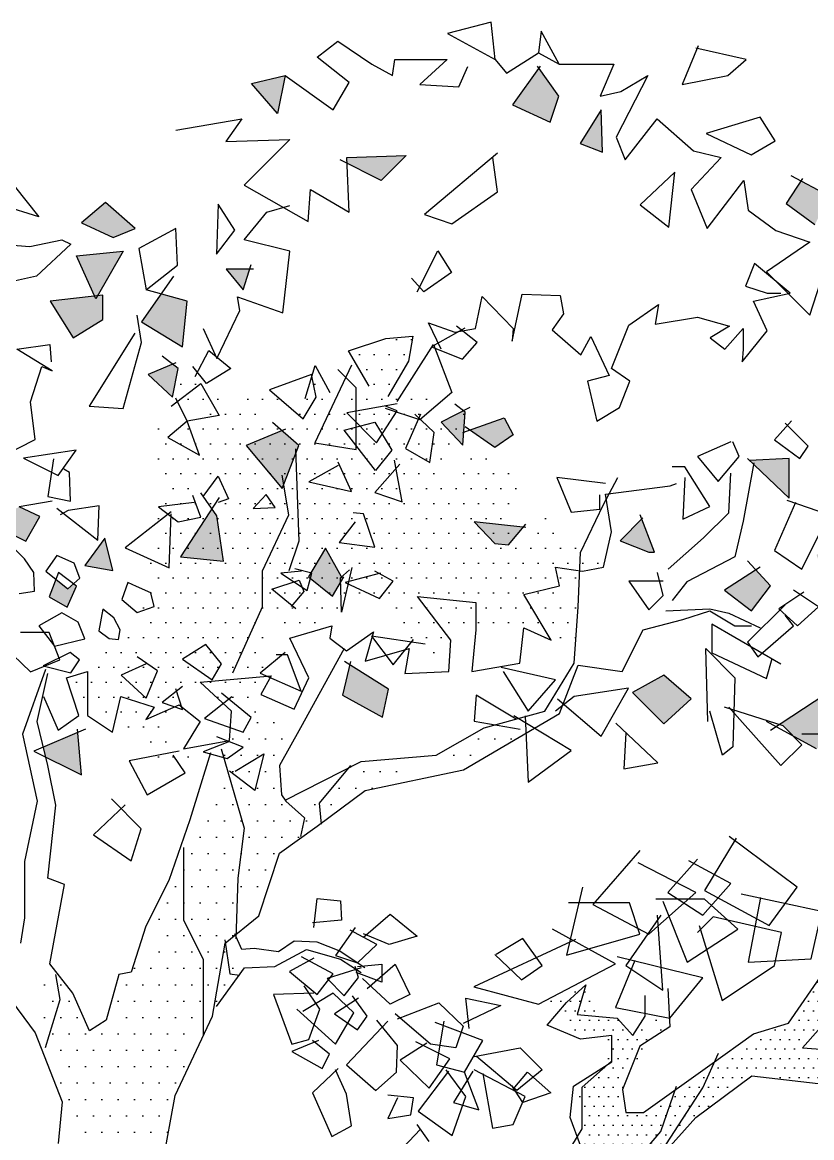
# Model space of a CAD drawing. Header units: centimetres. Extents: x -69 to 250, y -7 to 374.
# Drawn here: x 82.7 to 161.6, y 262.1 to 373.5 of the extents above; entities that cross this region are included whole.
import ezdxf

# ---------------------------------------------------------------- set-up
doc = ezdxf.new("R2010")
doc.units = ezdxf.units.CM
doc.header["$MEASUREMENT"] = 0

msp = doc.modelspace()

# ---------------------------------------------------------------- hatches: boundary and pattern name
at = {"linetype": 'Continuous'}
h = msp.add_hatch(color=256, dxfattribs=at)
h.paths.add_polyline_path([(175.87, 350.58), (172.13, 351.2), (172.99, 346.33), (173.93, 348.73), (174.95, 347.15), (177.5, 348.21)])
h.paths.add_polyline_path([(191.05, 341.67), (188.74, 337.97), (193.74, 336.97)])
h.paths.add_polyline_path([(121.02, 360.25), (115.09, 360.03), (115.12, 359.44), (118.51, 357.75)])
h.paths.add_polyline_path([(108.94, 368.23), (105.55, 367.43), (108.17, 364.43)])
h.paths.add_polyline_path([(105.39, 348.89), (103.02, 348.89), (104.74, 346.83)])
h.paths.add_polyline_path([(90.7, 346.28), (90.19, 346.22), (90.01, 345.9), (89.88, 346.18), (85.45, 345.67), (87.73, 342.03), (90.7, 343.85)])
h.paths.add_polyline_path([(130.81, 334.03), (127.38, 332.8), (129.89, 331.06), (131.72, 332.32)])
h.paths.add_polyline_path([(144.56, 323.9), (142.4, 321.74), (145.27, 320.59), (145.84, 320.59)])
h.paths.add_polyline_path([(197.72, 326.63), (195.01, 327.64), (194.18, 325.08), (194.54, 324.49), (195.79, 324.49), (195.87, 324.91), (196.19, 324.81)])
h.paths.add_polyline_path([(195.9, 321.39), (196.58, 321.18), (196.87, 322.05), (195.35, 322.12), (195.52, 323.03), (195.35, 323.13), (193.25, 321.65), (193.08, 321.05), (194.22, 320.31), (194.99, 320.13)])
h.paths.add_polyline_path([(140.52, 364.81), (138.4, 361.44), (140.65, 360.56)])
h.paths.add_polyline_path([(136.28, 366.18), (134.28, 369), (131.66, 365.31), (135.4, 363.56)])
h.paths.add_polyline_path([(163.26, 356.2), (160.47, 357.68), (159.01, 355.45), (161.88, 353.33)])
h.paths.add_polyline_path([(188.35, 321.89), (185.42, 322.68), (185.3, 319.41), (187.11, 318.51)])
h.paths.add_polyline_path([(182.93, 321.78), (179.91, 321.96), (179.81, 321.84), (180.67, 318.51), (182.82, 318.73)])
h.paths.add_polyline_path([(171.16, 321.94), (166.41, 320.36), (166.83, 317.23), (171.63, 318.48)])
h.paths.add_polyline_path([(165.79, 320.15), (165.49, 321.05), (162.03, 320.36), (163.49, 316.39)])
h.paths.add_polyline_path([(159.31, 329.96), (155.36, 329.75), (159.31, 325.99)])
h.paths.add_polyline_path([(206.7, 347.55), (202.74, 346.23), (206.41, 344.11)])
h.paths.add_polyline_path([(202.72, 323.47), (202.62, 323.56), (200.81, 321.46), (202.22, 320.94)])
h = msp.add_hatch(color=256, dxfattribs=at)
h.paths.add_polyline_path([(31.04, 314.54), (29.12, 313.73), (28.87, 313.34), (32.55, 309.44)])
h.paths.add_polyline_path([(44.17, 345.89), (44.14, 345.96), (40.85, 346.9), (37.57, 344.53), (43.04, 342.94)])
h.paths.add_polyline_path([(2.06, 341.78), (-0.4, 340.8), (-0.81, 339.74), (2.56, 336.38), (4, 339.62)])
h.paths.add_polyline_path([(-14.97, 333.67), (-17.79, 328.05), (-9.78, 330)])
h.paths.add_polyline_path([(-40.26, 338.2), (-43.15, 337.34), (-38.46, 334.6), (-38.29, 336.72)])
h.paths.add_polyline_path([(-45.09, 328.55), (-50.01, 327.29), (-46.81, 323.3)])
h.paths.add_polyline_path([(-22.81, 321.93), (-26.35, 319.41), (-21.21, 318.96)])
h.paths.add_polyline_path([(-7.34, 281.76), (-13.41, 280.15), (-13.42, 279.81), (-9.78, 277.69), (-6.05, 278.67), (-6.44, 279.61), (-6.53, 279.64), (-6.48, 279.69)])
h.paths.add_polyline_path([(-4.17, 278.44), (-9.45, 277.53), (-7.34, 274.21), (-3.53, 275.51)])
h.paths.add_polyline_path([(11.68, 295.13), (10.14, 296.74), (9.7, 296.45), (9.15, 296.92), (7.83, 295.78), (7.69, 295.31), (9.41, 293.52)])
h.paths.add_polyline_path([(15.85, 297.87), (13.01, 299.55), (12.42, 299.09), (12.22, 299.4), (10.93, 298.83), (11.49, 297.59), (11.16, 297.38), (11.59, 296.45), (13.67, 294.28), (14.23, 294.46), (14.47, 295.35), (15.08, 294.73), (15.75, 294.94)])
h.paths.add_polyline_path([(19.49, 290.26), (17.81, 289.45), (17.45, 287.75), (17.49, 287.69), (21.21, 286.65)])
h.paths.add_polyline_path([(23.11, 287.17), (21.33, 289.27), (21.08, 284.04), (24.77, 284.59)])
h.paths.add_polyline_path([(29.19, 293.95), (29.09, 294.85), (26.79, 294.91), (26.54, 293.43), (25.27, 294.81), (24.35, 294.08), (25.4, 293.43), (25.11, 291.96), (25.88, 291.35), (27.58, 292.2)])
h.paths.add_polyline_path([(48.14, 309.82), (38.19, 314.65), (37.84, 310.23), (38.02, 309.22), (37.78, 309.38), (37.74, 308.82), (39.72, 308.06), (39.38, 307.82), (44.56, 305.8)])
h.paths.add_polyline_path([(88.2, 302.6), (84.75, 301.14), (84.99, 300.13), (88.57, 298.34)])
h.paths.add_polyline_path([(80.97, 315.77), (79.77, 317.13), (78.91, 317.92), (78.7, 317.92), (77.21, 315.65), (79.28, 313.58)])
h.paths.add_polyline_path([(57.78, 342.64), (56.04, 343.28), (56.04, 343.16), (54.18, 343.92), (52.99, 341.54), (57.05, 340.25)])
h.paths.add_polyline_path([(74.28, 349.54), (72.39, 349.72), (72.72, 345.96), (74.28, 346.72)])
h.paths.add_polyline_path([(93.93, 352.96), (90.98, 355.54), (88.58, 353.52), (91.72, 352.04)])
h.paths.add_polyline_path([(92.75, 350.68), (88.07, 350.22), (89.88, 346.18), (90.19, 346.22)])
h.paths.add_polyline_path([(99.13, 345.67), (96.52, 346.4), (94.57, 343.62), (98.68, 341.11)])
h.paths.add_polyline_path([(25.98, 349.21), (24.5, 350.97), (20.63, 350.33), (23.23, 346), (24.94, 347.27), (24.85, 347.52)])
h.paths.add_polyline_path([(21.61, 345.79), (20.09, 348.42), (16.02, 344.66), (16.74, 343.84), (16.69, 343.22), (18.79, 342.76)])
h.paths.add_polyline_path([(22.29, 322.77), (20.17, 324.03), (18.13, 320.43), (20.34, 319.46)])
h.paths.add_polyline_path([(6.55, 313.91), (6.3, 314.06), (-0.44, 309.82), (2.69, 306.99), (5.23, 309.22), (7.61, 311.31)])
h.paths.add_polyline_path([(7.98, 316.07), (8.42, 316.41), (7.4, 318.17), (7.1, 317.78), (5.5, 318.44), (3.21, 315.85), (6.94, 313.69), (8.23, 314.62)])
h.paths.add_polyline_path([(-3.04, 328.09), (-3.72, 324.1), (-0.07, 322.95)])
h.paths.add_polyline_path([(-0.33, 333.52), (-1.88, 330.76), (-0.31, 330.06), (1.69, 332.7)])
h.paths.add_polyline_path([(-22.34, 349.17), (-31.1, 351.19), (-30.51, 346.89), (-29.72, 346.35), (-29.87, 345.74), (-23.41, 346.54)])
h.paths.add_polyline_path([(5.79, 278.75), (4.35, 279.78), (3.44, 276.88), (5.14, 276.32)])
h.paths.add_polyline_path([(9.32, 283.22), (7.29, 282.24), (7.52, 280.29), (9.79, 279.15), (11.49, 281.04)])
h = msp.add_hatch(color=256, dxfattribs=at)
h.paths.add_polyline_path([(70.92, 327.47), (70.08, 328.14), (69.75, 327.86), (69.17, 328.3), (65.18, 324.32), (68.62, 322.31)])
h.paths.add_polyline_path([(97.65, 336.09), (98.22, 338.95), (97.67, 339.38), (95.25, 338.37)])
h.paths.add_polyline_path([(110.29, 331.26), (108.59, 332.74), (105.02, 331.26), (108.64, 326.98)])
h.paths.add_polyline_path([(129.89, 321.47), (131.26, 321.35), (132.72, 323.09), (127.83, 323.64)])
h.paths.add_polyline_path([(126.69, 331.29), (126.92, 334.6), (126.75, 334.74), (124.52, 333.58)])
h.paths.add_polyline_path([(102.1, 324.25), (101.6, 324.97), (98.45, 320.15), (102.78, 319.7)])
h.paths.add_polyline_path([(57.18, 348.4), (56.07, 346.63), (59.68, 344.08), (60.82, 345.67)])
h.paths.add_polyline_path([(80.13, 305.12), (79.13, 305.59), (77.19, 303.56), (79.54, 302.97)])
h.paths.add_polyline_path([(72.87, 298.45), (73.49, 295.53), (77.56, 297.64), (77.25, 298.24), (78.53, 299.89), (78.09, 300.96), (75.92, 301.5)])
h.paths.add_polyline_path([(56.15, 306.33), (55.97, 305.9), (59.03, 302.57), (60.3, 302.57), (59.13, 307.18)])
h = msp.add_hatch(dxfattribs=at)
h.set_pattern_fill('DOTS', color=256, scale=23.8125, style=0)
h.set_pattern_definition([(0, (233.1792, -134.4087), (0.7441406, 1.4882812), [0, -1.4882812])])
h.paths.add_polyline_path([(125.21, 327.46), (124.38, 329.53), (127.28, 335.12), (124.79, 333.67), (122.93, 333.26), (124.17, 336.16), (119.2, 336.16), (121.27, 339.68), (121.69, 342.17), (118.99, 341.96), (115.26, 340.72), (117.33, 337.2), (114.43, 335.33), (113.39, 336.57), (111.94, 339.27), (110.91, 335.95), (110.08, 334.09), (106.55, 334.3), (109.04, 336.57), (104.27, 336.57), (104.07, 335.12), (102.2, 336.16), (99.09, 338.23), (97.23, 336.78), (100.13, 334.5), (98.68, 332.02), (94.32, 335.12), (96.92, 328.16), (95.78, 322.22), (96.4, 321.87), (96.6, 324.77), (100.13, 322.7), (99.92, 327.67), (105.31, 327.88), (103.03, 325.6), (99.94, 327.14), (100.13, 322.7), (96.6, 324.77), (96.4, 321.87), (95.78, 322.22), (94.12, 313.58), (88.79, 308.99), (89.36, 308.51), (87.18, 307.16), (86.97, 307.42), (86.66, 307.16), (93.04, 302.46), (94.01, 302.87), (95.55, 301.51), (95.28, 300.82), (97.8, 298.97), (101.24, 300.89), (100.75, 301.51), (100.75, 301.16), (97.02, 301.78), (99.8, 307.69), (100.75, 306.75), (100.75, 304.62), (103.41, 305.1), (104.48, 304.68), (104.41, 304.56), (106.42, 303.89), (106.57, 304.25), (107.03, 313.72), (111.6, 312.14), (112.23, 315.05), (113.62, 313.61), (115.87, 315.26), (119.3, 315.15), (119.61, 313.48), (120.94, 312.85), (121.98, 311.19), (122.1, 311.41), (122.93, 309.65), (125.32, 311.9), (125.53, 312.45), (128.24, 314.32), (128.02, 313.13), (129.46, 312.81), (131.77, 313.18), (134.68, 312.35), (133.8, 311.83), (135.69, 311.87), (135.93, 312.14), (135.93, 311.88), (138.11, 311.93), (136.86, 314.63), (138.08, 314.9), (138.08, 315.37), (136.13, 315.98), (136.97, 318.06), (138.06, 317.14), (138.06, 317.31), (142, 320), (138.89, 321.04), (136.4, 322.9), (135.99, 325.6), (132.67, 321.25), (131.22, 324.77), (133.92, 327.67), (131.43, 328.29), (128.11, 331.19)])
h = msp.add_hatch(color=256, dxfattribs=at)
h.paths.add_polyline_path([(86.01, 317.9), (85.35, 316.14), (87.13, 315.11), (88.08, 317.22), (87.79, 317.44), (87.21, 316.93)])
h.paths.add_polyline_path([(90.89, 322.01), (88.91, 319.28), (91.69, 318.77)])
h.paths.add_polyline_path([(84.42, 324.17), (82.33, 325.12), (79.25, 323.54), (83, 321.72)])
h.paths.add_polyline_path([(76.11, 311.6), (75.36, 312.5), (73.06, 311.01), (75.81, 308.46)])
h.paths.add_polyline_path([(68.58, 316.19), (64.25, 312.41), (68.58, 311.27)])
h = msp.add_hatch(color=256, dxfattribs=at)
h.paths.add_polyline_path([(152.84, 316.81), (155.55, 314.73), (157.43, 317.23), (155.96, 318.83)])
h.paths.add_polyline_path([(115.39, 309.36), (114.67, 306.31), (118.66, 304.12), (119.26, 306.91)])
h.paths.add_polyline_path([(112.97, 321.01), (111.48, 318.53), (111.6, 318.5), (111.46, 317.99), (113.65, 316.21), (114.47, 317.6), (114.46, 318.04), (114.57, 318.14)])
h.paths.add_polyline_path([(158.27, 303.38), (158.69, 303.25), (159.75, 302.19), (162.03, 300.96), (165.37, 302.83), (162.86, 306.38)])
msp.add_hatch(color=256, dxfattribs=at).paths.add_polyline_path([(143.65, 306.59), (146.78, 303.46), (149.5, 305.96), (146.77, 308.32)])
h = msp.add_hatch(dxfattribs=at)
h.set_pattern_fill('DOTS', color=256, scale=26.19375, style=0)
h.set_pattern_definition([(0, (261.6785, -148.2593), (0.8185547, 1.6371094), [0, -1.6371094])])
h.paths.add_polyline_path([(101.86, 300.65), (106.24, 303.85), (107.59, 304.69), (109.61, 301.32), (107.92, 298.3), (110.11, 295.27), (113.99, 297.79), (118.03, 299.81), (124.09, 300.15), (130.99, 303.51), (133.35, 302.5), (129.98, 301.32), (126.11, 299.3), (121.39, 298.63), (117.18, 296.78), (111.8, 293.92), (107.92, 289.04), (104.05, 284), (103.72, 280.8), (104.56, 277.94), (102.2, 275.75), (99.34, 270.88), (97.82, 265.49), (96.98, 259.27), (95.64, 254.22), (94.29, 248.16), (91.93, 247.66), (89.74, 244.3), (86.54, 243.79), (85.7, 240.43), (84.36, 239.59), (84.36, 245.98), (84.36, 249.68), (85.7, 254.89), (87.72, 263.14), (86.21, 267.51), (85.7, 270.88), (83.68, 276.93), (86.71, 278.11), (87.55, 276.59), (88.9, 273.23), (91.76, 273.73), (92.6, 278.61), (95.64, 280.97), (96.65, 287.53), (100.18, 293.42), (102.37, 298.46)])
h = msp.add_hatch(dxfattribs=at)
h.set_pattern_fill('DOTS', color=256, scale=15.24, style=0)
h.set_pattern_definition([(0, (-60.2102, -1.4464), (0.47625, 0.9525), [0, -0.9525])])
edge = h.paths.add_edge_path()
edge.add_line((143.84, 274.52), (146.8, 273.62))
edge.add_line((146.8, 273.62), (144.87, 270.92))
edge.add_line((144.87, 270.92), (143.06, 268.34))
edge.add_line((143.06, 268.34), (142.04, 265))
edge.add_line((142.04, 265), (145.25, 264.49))
edge.add_line((145.25, 264.49), (150.53, 268.34))
edge.add_line((150.53, 268.34), (155.93, 272.2))
edge.add_line((155.93, 272.2), (159.92, 273.74))
edge.add_line((159.92, 273.74), (163.14, 279.79))
edge.add_line((163.14, 279.79), (169.96, 284.16))
edge.add_line((169.96, 284.16), (170.73, 286.47))
edge.add_line((170.73, 286.47), (173.95, 286.22))
edge.add_line((173.95, 286.22), (180.38, 286.34))
edge.add_line((180.38, 286.34), (190.68, 286.34))
edge.add_line((190.68, 286.34), (194.66, 284.16))
edge.add_line((194.66, 284.16), (189.77, 285.06))
edge.add_line((189.77, 285.06), (181.93, 284.29))
edge.add_line((181.93, 284.29), (174.33, 283.77))
edge.add_line((174.33, 283.77), (167.77, 280.56))
edge.add_line((167.77, 280.56), (164.43, 275.16))
edge.add_line((164.43, 275.16), (160.95, 272.07))
edge.add_line((160.95, 272.07), (160.31, 270.66))
edge.add_line((160.31, 270.66), (170.47, 268.47))
edge.add_line((170.47, 268.47), (177.81, 269.12))
edge.add_line((177.81, 269.12), (185.01, 272.2))
edge.add_line((185.01, 272.2), (195.05, 274.9))
edge.add_line((195.05, 274.9), (193.38, 273.62))
edge.add_line((193.38, 273.62), (184.5, 271.17))
edge.add_line((184.5, 271.17), (183.73, 269.63))
edge.add_line((183.73, 269.63), (190.03, 266.16))
edge.add_line((190.03, 266.16), (193.63, 263.59))
edge.add_line((193.63, 263.59), (200.97, 262.94))
edge.add_line((200.97, 262.94), (207.92, 259.47))
edge.add_line((207.92, 259.47), (208.18, 257.8))
edge.add_line((208.18, 257.8), (198.52, 262.3))
edge.add_line((198.52, 262.3), (191.06, 262.43))
edge.add_line((191.06, 262.43), (184.37, 267.7))
edge.add_line((184.37, 267.7), (178.97, 268.6))
edge.add_line((178.97, 268.6), (174.33, 266.41))
edge.add_line((174.33, 266.41), (169.19, 266.16))
edge.add_line((169.19, 266.16), (166.1, 268.09))
edge.add_line((166.1, 268.09), (159.15, 267.83))
edge.add_line((159.15, 267.83), (155.8, 268.6))
edge.add_line((155.8, 268.6), (148.86, 263.33))
edge.add_line((148.86, 263.33), (143.58, 258.57))
edge.add_line((143.58, 258.57), (138.56, 255.23))
edge.add_line((138.56, 255.23), (136.37, 253.43))
edge.add_line((136.37, 253.43), (132.77, 247.26))
edge.add_line((132.77, 247.26), (136.24, 246.87))
edge.add_line((136.24, 246.87), (141.13, 246.49))
edge.add_line((141.13, 246.49), (145.9, 243.14))
edge.add_line((145.9, 243.14), (151.17, 241.86))
edge.add_line((151.17, 241.86), (155.55, 241.86))
edge.add_line((155.55, 241.86), (151.81, 240.06))
edge.add_line((151.81, 240.06), (140.62, 242.5))
edge.add_line((140.62, 242.5), (134.83, 244.04))
edge.add_line((134.83, 244.04), (126.47, 241.98))
edge.add_line((126.47, 241.98), (128.01, 245.46))
edge.add_line((128.01, 245.46), (126.08, 247.13))
edge.add_line((126.08, 247.13), (128.78, 250.09))
edge.add_line((128.78, 250.09), (129.81, 254.2))
edge.add_line((129.81, 254.2), (135.09, 257.41))
edge.add_line((135.09, 257.41), (138.56, 261.27))
edge.add_line((138.56, 261.27), (138.3, 266.41))
edge.add_line((138.3, 266.41), (141.26, 270.53))
edge.add_line((141.26, 270.53), (140.49, 272.59))
edge.add_line((140.49, 272.59), (137.53, 272.07))
edge.add_line((137.53, 272.07), (135.34, 276.06))
edge.add_line((135.34, 276.06), (138.69, 277.22))
edge.add_line((138.69, 277.22), (139.85, 274.9))
edge.add_line((139.85, 274.9), (142.81, 273.87))
edge.add_line((142.81, 273.87), (143.97, 272.33))
edge.add_line((143.97, 272.33), (145.25, 274.13))
edge.add_line((145.25, 274.13), (147.44, 273.23))
edge.add_line((147.44, 273.23), (146.02, 272.2))

# ---------------------------------------------------------------- linework, layer by layer
for p, q in [((129.53, 373.55), (125.16, 372.42)), ((129.91, 369.82), (129.53, 373.55)), ((125.16, 372.42), (129.91, 369.82)), ((134.53, 372.67), (134.25, 370.51)), ((136.3, 369.37), (134.53, 372.67)), ((112.13, 370.05), (114.18, 371.65)), ((114.18, 371.65), (117.6, 369.37)), ((150.21, 371.19), (148.61, 367.32)), ((115.32, 367.54), (112.13, 370.05)), ((131.05, 368.46), (134.25, 370.51)), ((134.25, 370.51), (136.3, 369.37)), ((155, 369.82), (149.98, 370.96)), ((117.6, 369.37), (119.65, 368.23)), ((119.65, 368.23), (119.88, 369.82)), ((119.88, 369.82), (125.13, 369.82)), ((125.13, 369.82), (122.39, 367.32)), ((126.27, 367.09), (127.18, 369.14)), ((129.91, 369.82), (131.05, 368.46)), ((134.4, 369.18), (131.66, 365.31)), ((136.28, 366.18), (134.15, 369.18)), ((136.3, 369.37), (141.77, 369.37)), ((141.77, 369.37), (140.4, 366.18)), ((153.17, 368.23), (155, 369.82)), ((105.55, 367.43), (108.94, 368.23)), ((108.94, 368.23), (108.17, 364.43)), ((108.94, 368.23), (113.73, 364.81)), ((145.19, 368.23), (142, 362.08)), ((142.46, 366.63), (145.19, 368.23)), ((148.61, 367.32), (153.17, 368.23)), ((108.17, 364.43), (105.55, 367.43)), ((113.73, 364.81), (115.32, 367.54)), ((122.39, 367.32), (126.27, 367.09)), ((135.4, 363.56), (136.28, 366.18)), ((140.4, 366.18), (142.46, 366.63)), ((131.66, 365.31), (135.4, 363.56)), ((140.52, 364.81), (138.4, 361.44)), ((140.65, 360.56), (140.52, 364.81)), ((97.99, 362.76), (104.6, 363.9)), ((104.6, 363.9), (103.01, 361.62)), ((142.91, 359.8), (146.1, 363.9)), ((146.1, 363.9), (149.75, 360.71)), ((156.39, 364.06), (151.02, 362.44)), ((157.89, 361.69), (156.39, 364.06)), ((151.02, 362.44), (155.51, 360.32)), ((103.01, 361.62), (109.39, 361.85)), ((109.39, 361.85), (104.83, 357.29)), ((138.4, 361.44), (140.65, 360.56)), ((142, 362.08), (142.91, 359.8)), ((155.51, 360.32), (157.89, 361.69)), ((115.09, 360.03), (121.02, 360.25)), ((115.32, 354.56), (115.09, 360.03)), ((121.02, 360.25), (118.51, 357.75)), ((130.14, 360.48), (122.85, 354.33)), ((130.14, 356.61), (129.69, 360.03)), ((152.49, 360.03), (149.52, 356.84)), ((149.75, 360.71), (152.49, 360.03)), ((118.51, 357.75), (114.41, 359.8)), ((80.66, 358.66), (84.31, 354.1)), ((147.89, 358.57), (144.4, 355.32)), ((147.27, 353.08), (147.89, 358.57)), ((151.12, 352.96), (154.77, 357.75)), ((154.77, 357.75), (155.22, 354.78)), ((160.64, 357.94), (159.01, 355.45)), ((163.26, 356.2), (159.51, 358.19)), ((104.83, 357.29), (111.22, 353.65)), ((111.22, 353.65), (111.45, 356.84)), ((111.45, 356.84), (115.32, 354.56)), ((149.52, 356.84), (151.12, 352.96)), ((90.98, 355.54), (88.58, 353.52)), ((93.93, 352.96), (90.98, 355.54)), ((125.58, 353.42), (130.14, 356.61)), ((84.31, 354.1), (80.66, 355.24)), ((102.23, 355.36), (102.05, 350.38)), ((103.89, 352.78), (102.23, 355.36)), ((104.83, 351.82), (107.11, 354.56)), ((107.11, 354.56), (109.39, 355.24)), ((144.4, 355.32), (147.27, 353.08)), ((155.22, 354.78), (157.96, 352.73)), ((159.01, 355.45), (161.88, 353.33)), ((88.58, 353.52), (91.72, 352.04)), ((122.85, 354.33), (125.58, 353.42)), ((91.72, 352.04), (93.93, 352.96)), ((97.99, 352.96), (94.3, 350.94)), ((98.17, 349.28), (97.99, 352.96)), ((102.05, 350.38), (103.89, 352.78)), ((157.96, 352.73), (161.38, 351.59)), ((80.43, 351.37), (83.4, 351.14)), ((83.4, 351.14), (86.59, 351.82)), ((87.5, 351.37), (84.08, 348.18)), ((86.59, 351.82), (87.5, 351.37)), ((109.39, 350.68), (104.83, 351.82)), ((161.38, 351.59), (157.05, 348.63)), ((88.07, 350.22), (92.75, 350.68)), ((90.01, 345.9), (88.07, 350.22)), ((92.75, 350.68), (90.01, 345.9)), ((94.3, 350.94), (95.03, 346.81)), ((108.71, 344.53), (109.39, 350.68)), ((122.12, 346.6), (124.17, 350.71)), ((124.17, 350.71), (125.55, 348.54)), ((95.03, 346.81), (98.17, 349.28)), ((105.77, 348.89), (103.02, 348.89)), ((103.02, 348.89), (104.74, 346.83)), ((104.74, 346.83), (105.54, 349.34)), ((155.84, 349.46), (154.93, 347.17)), ((159.39, 346.49), (155.84, 349.46)), ((84.08, 348.18), (79.98, 347.27)), ((97.76, 348.18), (94.57, 343.62)), ((122.8, 346.6), (121.54, 347.97)), ((125.55, 348.54), (122.8, 346.6)), ((157.05, 348.63), (161.38, 344.3)), ((161.38, 344.3), (162.75, 348.63)), ((99.13, 345.67), (95.03, 346.81)), ((154.93, 347.17), (157.1, 346.49)), ((90.7, 346.28), (85.45, 345.67)), ((85.45, 345.67), (87.73, 342.03)), ((90.7, 343.85), (90.7, 346.28)), ((98.68, 341.11), (99.13, 345.67)), ((104.38, 344.76), (104.15, 346.13)), ((104.15, 346.13), (108.71, 344.53)), ((127.95, 342.94), (128.63, 346.14)), ((128.63, 346.14), (131.72, 342.94)), ((131.61, 341.69), (132.63, 346.37)), ((132.63, 346.37), (136.41, 346.26)), ((136.41, 346.26), (136.75, 344.43)), ((155.73, 345.69), (159.39, 346.49)), ((157.1, 342.72), (155.73, 345.69)), ((157.1, 346.49), (158.47, 346.49)), ((102.1, 339.97), (104.38, 344.76)), ((136.75, 344.43), (135.61, 342.83)), ((143.27, 343.29), (146.24, 345.34)), ((146.24, 345.34), (145.9, 343.4)), ((87.73, 342.03), (90.7, 343.85)), ((94.57, 341.57), (94.12, 344.3)), ((94.57, 343.62), (98.68, 341.11)), ((124.52, 340.89), (123.26, 343.52)), ((123.26, 343.52), (125.89, 342.6)), ((141.55, 338.95), (143.27, 343.29)), ((145.9, 343.4), (150.13, 344.09)), ((150.13, 344.09), (153.33, 343.17)), ((93.89, 342.48), (89.33, 335.19)), ((100.73, 342.94), (102.1, 339.97)), ((118.99, 341.96), (121.69, 342.17)), ((121.69, 342.17), (121.27, 339.68)), ((126.87, 343), (123.55, 341.13)), ((125.89, 342.6), (127.95, 342.94)), ((128.11, 341.55), (126.04, 343.2)), ((131.72, 342.94), (131.61, 341.69)), ((135.61, 342.83), (138.47, 340.32)), ((138.47, 340.32), (139.49, 342.15)), ((139.49, 342.15), (141.32, 338.26)), ((153.33, 343.17), (151.39, 342.03)), ((152.87, 340.89), (154.7, 342.94)), ((154.59, 339.63), (157.1, 342.72)), ((154.7, 342.94), (154.7, 340.89)), ((82.1, 340.89), (85.41, 341.35)), ((85.41, 341.35), (85.53, 339.63)), ((92.75, 334.96), (94.57, 341.57)), ((115.26, 340.72), (118.99, 341.96)), ((120.11, 335.65), (123.76, 341.34)), ((123.55, 341.13), (126.66, 339.89)), ((123.76, 341.34), (125.58, 336.56)), ((126.66, 339.89), (128.11, 341.55)), ((151.39, 342.03), (152.87, 340.89)), ((85.64, 338.72), (82.1, 340.89)), ((98.22, 338.95), (96.62, 340.2)), ((99.93, 338.15), (101.31, 340.77)), ((101.31, 340.77), (103.48, 338.95)), ((117.33, 337.2), (115.26, 340.72)), ((154.7, 340.89), (154.59, 339.63)), ((83.47, 335.63), (84.61, 339.17)), ((84.61, 339.17), (85.64, 338.72)), ((97.99, 339.52), (95.25, 338.37)), ((97.65, 336.09), (98.22, 338.95)), ((101.08, 337.46), (99.71, 339.17)), ((103.48, 338.95), (101.08, 337.46)), ((110.91, 335.95), (111.94, 339.27)), ((115.55, 339.29), (111.9, 331.54)), ((111.94, 339.27), (113.39, 336.57)), ((116.01, 337.01), (114.18, 338.84)), ((121.27, 339.68), (119.2, 336.16)), ((143.38, 337.69), (141.55, 338.95)), ((95.25, 338.37), (97.65, 336.09)), ((111.57, 338.36), (107.37, 336.82)), ((112.03, 336.09), (111.57, 338.36)), ((141.32, 338.26), (139.15, 337.69)), ((139.15, 337.69), (140.07, 333.69)), ((142.35, 335.06), (143.38, 337.69)), ((97.53, 335.18), (100.51, 337.46)), ((100.51, 337.46), (102.34, 334.26)), ((107.37, 336.82), (110.72, 333.93)), ((116.01, 330.86), (116.01, 337.01)), ((83.93, 331.86), (83.47, 335.63)), ((99.13, 333.69), (97.99, 335.98)), ((110.72, 333.93), (112.03, 336.09)), ((125.58, 336.56), (122.39, 333.82)), ((89.33, 335.19), (92.75, 334.96)), ((120.11, 335.42), (115.09, 334.51)), ((115.09, 334.51), (118.06, 331.54)), ((118.06, 331.54), (120.11, 334.73)), ((120.11, 334.73), (118.97, 335.19)), ((122.39, 333.82), (118.97, 334.96)), ((122.46, 334.38), (120.97, 330.95)), ((123.83, 332.55), (121.89, 334.38)), ((127.38, 335.06), (124.52, 333.58)), ((126.92, 334.6), (125.89, 335.4)), ((126.69, 331.29), (126.92, 334.6)), ((140.07, 333.69), (142.35, 335.06)), ((99.13, 333.69), (97.2, 332.06)), ((102.34, 334.26), (99.13, 333.69)), ((100.38, 330.3), (99.13, 333.69)), ((110.29, 331.26), (107.65, 333.56)), ((114.81, 332.79), (117.88, 333.59)), ((117.88, 333.59), (119.58, 330.81)), ((124.52, 333.58), (126.69, 331.29)), ((126.69, 332.55), (130.81, 334.03)), ((130.81, 334.03), (131.72, 332.32)), ((159.52, 333.71), (157.85, 331.83)), ((161.19, 331.21), (158.89, 333.5)), ((108.97, 332.9), (105.02, 331.26)), ((117.94, 328.76), (114.81, 332.79)), ((123.37, 329.58), (123.83, 332.55)), ((129.89, 331.06), (126.92, 333.12)), ((131.72, 332.32), (129.89, 331.06)), ((80.61, 330.15), (83.93, 331.86)), ((97.2, 332.06), (100.38, 330.3)), ((105.02, 331.26), (108.64, 326.98)), ((108.64, 326.98), (110.29, 331.26)), ((111.9, 331.54), (116.01, 330.86)), ((153.47, 331.63), (150.13, 330.17)), ((154.3, 330.17), (153.67, 331.63)), ((157.85, 331.83), (160.36, 329.96)), ((160.36, 329.96), (161.19, 331.21)), ((88.05, 330.81), (82.77, 330.01)), ((82.77, 330.01), (86.24, 328.25)), ((85.76, 329.92), (85.19, 326.15)), ((86.24, 328.25), (88.05, 330.81)), ((109.96, 330.93), (110.29, 321.71)), ((119.58, 330.81), (117.94, 328.76)), ((120.97, 330.95), (123.37, 329.58)), ((150.13, 330.17), (152.21, 327.66)), ((152.21, 327.66), (154.3, 330.17)), ((155.14, 329.96), (159.31, 325.99)), ((159.31, 329.96), (155.35, 329.75)), ((159.31, 325.99), (159.31, 329.96)), ((87.36, 328.55), (86.79, 328.89)), ((114.24, 329.28), (111.28, 327.64)), ((115.56, 326.65), (114.24, 329.61)), ((120.38, 329.39), (117.88, 326.55)), ((120.61, 325.64), (119.87, 329.79)), ((148.87, 329.12), (147.62, 329.12)), ((151.38, 325.16), (148.87, 329.12)), ((155.76, 329.54), (154.72, 323.7)), ((87.47, 325.69), (87.36, 328.55)), ((100.74, 326.15), (102.22, 328.21)), ((102.22, 328.21), (103.25, 325.92)), ((109.3, 324.34), (108.64, 328.29)), ((140.96, 327.47), (136.08, 328.05)), ((136.08, 328.05), (137.52, 324.61)), ((140.73, 325.37), (142.19, 328.08)), ((148.87, 328.08), (148.66, 323.91)), ((153.26, 324.53), (153.47, 328.5)), ((111.28, 327.64), (115.56, 326.65)), ((117.88, 326.55), (120.61, 325.64)), ((140.94, 326.41), (147.41, 327.24)), ((147.41, 327.24), (148.04, 327.45)), ((85.64, 325.69), (82.33, 325.12)), ((85.19, 326.15), (87.47, 325.69)), ((99.82, 325.58), (96.28, 325.12)), ((102.32, 326.08), (98.45, 320.15)), ((100.51, 324.09), (99.71, 326.26)), ((102.1, 324.25), (100.5, 326.53)), ((103.25, 325.92), (102.22, 325.58)), ((107.03, 326.38), (105.72, 324.96)), ((107.94, 325.07), (107.03, 326.38)), ((140.39, 324.89), (140.39, 326.33)), ((141.56, 322.65), (140.94, 326.41)), ((159.94, 325.57), (157.85, 320.78)), ((163.28, 324.32), (159.1, 325.78)), ((84.42, 324.17), (82.33, 325.12)), ((86.1, 325.01), (90.22, 321.81)), ((87.24, 324.78), (86.44, 324.32)), ((90.33, 325.24), (87.24, 324.78)), ((90.22, 321.81), (90.33, 325.24)), ((97.54, 324.63), (92.95, 321.04)), ((96.28, 325.12), (98.22, 323.64)), ((97.34, 319.05), (97.54, 324.43)), ((105.72, 324.96), (107.94, 325.07)), ((106.67, 318.75), (109.3, 324.34)), ((116.74, 324.44), (115.71, 324.55)), ((117.89, 321.12), (116.74, 324.44)), ((137.52, 324.61), (140.39, 324.89)), ((138.43, 320.57), (140.73, 325.37)), ((145.84, 320.59), (144.4, 324.32)), ((148.66, 323.91), (151.38, 325.16)), ((150.75, 322.03), (153.26, 324.53)), ((160.57, 318.9), (163.28, 324.32)), ((79.25, 323.54), (83, 321.72)), ((83, 321.72), (84.42, 324.17)), ((98.22, 323.64), (100.51, 324.09)), ((102.78, 319.7), (102.1, 324.25)), ((115.94, 323.64), (114.34, 321.58)), ((132.98, 323.07), (127.83, 323.64)), ((127.83, 323.64), (129.89, 321.47)), ((131.26, 321.35), (132.98, 323.41)), ((144.69, 324.03), (142.4, 321.74)), ((154.72, 323.7), (153.88, 320.15)), ((140.73, 319.11), (141.56, 322.65)), ((90.89, 322.01), (88.91, 319.28)), ((91.69, 318.77), (90.89, 322.01)), ((92.95, 321.04), (97.34, 319.05)), ((110.29, 321.71), (109.3, 318.75)), ((112.97, 321.01), (111.25, 318.15)), ((114.68, 317.92), (112.97, 321.01)), ((114.34, 321.58), (117.89, 321.12)), ((129.89, 321.47), (131.26, 321.35)), ((142.4, 321.74), (145.27, 320.59)), ((147.2, 318.9), (150.75, 322.03)), ((82.87, 319.94), (81.88, 320.93)), ((83.82, 318.58), (82.87, 319.94)), ((86.1, 320.27), (85.02, 318.7)), ((87.83, 319.49), (86.1, 320.27)), ((98.45, 320.15), (102.78, 319.7)), ((138.22, 315.14), (138.43, 320.57)), ((145.27, 320.59), (145.84, 320.59)), ((153.88, 320.15), (149.08, 317.65)), ((157.85, 320.78), (160.57, 318.9)), ((88.41, 318), (87.83, 319.49)), ((88.91, 319.28), (91.69, 318.77)), ((106.67, 315.13), (106.67, 318.75)), ((111.6, 318.5), (109.88, 318.95)), ((114.46, 318.04), (115.37, 318.84)), ((115.6, 319.07), (114.57, 314.61)), ((136.34, 317.23), (135.93, 319.11)), ((135.93, 319.11), (138.64, 318.69)), ((138.64, 318.69), (140.73, 319.11)), ((156.39, 319.11), (152.84, 316.81)), ((157.43, 317.23), (155.14, 319.73)), ((83.87, 316.72), (83.82, 318.58)), ((85.02, 318.7), (87.21, 316.93)), ((86.26, 318.58), (85.35, 316.14)), ((88.08, 317.22), (86.26, 318.58)), ((87.21, 316.93), (88.41, 318)), ((107.6, 316.9), (110.34, 317.81)), ((110.57, 318.72), (108.51, 318.5)), ((108.51, 318.5), (111.14, 316.78)), ((110.34, 317.81), (110.8, 316.67)), ((111.14, 316.78), (111.6, 318.5)), ((111.25, 318.15), (113.65, 316.21)), ((113.65, 316.21), (114.8, 318.15)), ((114.57, 314.61), (114.46, 318.04)), ((118.46, 318.5), (114.91, 317.58)), ((119.71, 317.7), (117.89, 318.72)), ((118.34, 315.98), (119.71, 317.7)), ((146.7, 317.72), (143.26, 317.72)), ((143.26, 317.72), (145.27, 314.85)), ((146.7, 316.29), (146.13, 318.58)), ((149.08, 317.65), (147.62, 315.77)), ((82.34, 316.47), (83.87, 316.72)), ((87.13, 315.11), (88.08, 317.22)), ((93.21, 317.59), (92.59, 315.89)), ((94.08, 317.17), (93.21, 317.59)), ((95.51, 316.54), (94.08, 317.17)), ((95.85, 315.19), (95.51, 316.54)), ((110, 314.95), (107.6, 316.9)), ((110.8, 316.67), (109.54, 315.18)), ((114.91, 317.58), (118.34, 315.98)), ((132.79, 316.39), (136.34, 317.23)), ((152.84, 316.81), (155.55, 314.73)), ((155.55, 314.73), (157.43, 317.23)), ((160.77, 316.6), (158.27, 314.93)), ((162.24, 315.14), (159.73, 316.81)), ((85.35, 316.14), (87.13, 315.11)), ((92.59, 315.89), (94.12, 314.57)), ((125.49, 311.8), (122.15, 316.19)), ((122.15, 316.19), (127.99, 315.56)), ((127.99, 315.56), (127.99, 312.85)), ((135.51, 311.8), (132.79, 316.39)), ((145.27, 314.85), (146.7, 316.29)), ((86.59, 314.53), (84.32, 313.25)), ((88.25, 313.62), (86.59, 314.53)), ((90.69, 314.9), (90.31, 312.75)), ((91.8, 314.03), (90.69, 314.9)), ((94.12, 314.57), (95.85, 315.19)), ((103.7, 308.55), (106.67, 315.13)), ((137.81, 309.51), (138.22, 315.14)), ((146.99, 314.73), (151.38, 314.93)), ((148.66, 313.89), (151.38, 314.73)), ((151.38, 314.93), (153.26, 314.52)), ((151.38, 314.73), (153.88, 313.26)), ((153.26, 314.52), (156.39, 313.06)), ((158.89, 315.35), (155.14, 311.6)), ((158.27, 314.93), (160.15, 313.26)), ((159.73, 313.26), (158.89, 314.31)), ((160.15, 313.26), (162.24, 315.14)), ((84.32, 313.25), (85.87, 311.21)), ((88.91, 311.93), (88.25, 313.62)), ((92.42, 312.84), (91.8, 314.03)), ((109.41, 312.01), (113.58, 313.26)), ((113.58, 313.26), (113.38, 312.01)), ((144.7, 312.85), (148.66, 313.89)), ((158.47, 309.4), (151.58, 313.42)), ((151.58, 313.42), (151.58, 310.55)), ((153.88, 313.26), (155.55, 313.26)), ((156.18, 310.14), (159.73, 313.26)), ((85.33, 312.58), (82.49, 312.58)), ((86.41, 309.83), (85.33, 312.58)), ((90.31, 312.75), (91.35, 311.97)), ((92.26, 311.89), (92.42, 312.84)), ((115.05, 310.76), (117.76, 312.64)), ((117.76, 312.64), (116.93, 309.72)), ((122.92, 311.41), (117.54, 312.21)), ((117.54, 312.21), (119.71, 309.36)), ((127.99, 312.85), (127.57, 308.67)), ((132.38, 309.51), (132.79, 313.06)), ((132.79, 313.06), (135.51, 311.8)), ((142.61, 308.67), (144.7, 312.85)), ((80.85, 311.18), (83.47, 308.66)), ((85.87, 311.21), (88.91, 311.93)), ((91.35, 311.97), (92.26, 311.89)), ((100.99, 311.39), (98.68, 309.9)), ((102.55, 309.44), (100.99, 311.39)), ((111.29, 308.05), (109.41, 312.01)), ((114.84, 310.97), (110.45, 303.04)), ((113.38, 312.01), (115.05, 310.76)), ((116.93, 309.72), (121.31, 310.97)), ((119.71, 309.36), (121.77, 311.87)), ((121.31, 310.97), (120.89, 308.47)), ((125.28, 308.67), (125.49, 311.8)), ((151.17, 303.67), (150.96, 310.97)), ((150.96, 310.97), (153.88, 308.05)), ((155.14, 311.6), (156.18, 310.14)), ((83.47, 308.66), (86.41, 309.83)), ((87.43, 310.59), (84.74, 309.24)), ((88.37, 309.83), (87.43, 310.59)), ((87.49, 308.56), (88.37, 309.83)), ((96.17, 308.76), (94.12, 310.13)), ((98.68, 309.9), (101.64, 307.85)), ((108.94, 310.58), (106.43, 308.53)), ((109.16, 310.35), (108.02, 310.35)), ((110.53, 306.71), (109.16, 310.35)), ((151.58, 310.55), (157.04, 307.97)), ((157.04, 307.97), (157.61, 309.98)), ((84.98, 308.88), (82.68, 302.42)), ((84.74, 309.24), (87.49, 308.56)), ((95.03, 309.44), (92.52, 308.3)), ((95.03, 306.03), (96.17, 308.76)), ((101.64, 307.85), (102.55, 309.44)), ((115.47, 309.69), (114.67, 306.31)), ((119.26, 306.91), (114.87, 309.69)), ((127.57, 308.67), (132.38, 309.51)), ((135.93, 307.84), (130.5, 309.09)), ((134.88, 304.71), (137.81, 309.51)), ((136.34, 304.5), (138.22, 309.3)), ((138.22, 309.3), (142.61, 308.67)), ((84.14, 303.67), (85.19, 308.47)), ((87.07, 308.05), (89.16, 308.67)), ((88.32, 304.29), (87.07, 308.05)), ((89.16, 308.67), (89.16, 304.29)), ((92.52, 308.3), (95.03, 306.03)), ((100.43, 307.63), (107.53, 308.26)), ((103.56, 304.71), (100.43, 307.63)), ((106.43, 308.53), (110.53, 306.71)), ((107.53, 308.26), (106.49, 306.38)), ((109.83, 304.92), (111.29, 308.05)), ((120.89, 308.47), (125.28, 308.67)), ((130.71, 308.67), (133.21, 304.71)), ((133.21, 304.71), (135.93, 307.84)), ((146.77, 308.32), (143.65, 306.59)), ((149.5, 305.96), (146.77, 308.32)), ((153.88, 308.05), (153.67, 301.16)), ((98.68, 307.19), (96.62, 305.59)), ((98.68, 304.9), (97.99, 306.96)), ((105.54, 304.1), (102.56, 306.5)), ((118.66, 304.12), (119.26, 306.91)), ((143.23, 307.01), (137.81, 306.17)), ((140.52, 302.21), (143.23, 307.01)), ((143.65, 306.59), (146.78, 303.46)), ((84.77, 306.17), (86.23, 302.83)), ((91.66, 302.62), (92.5, 306.17)), ((92.5, 306.17), (95.84, 305.13)), ((96.62, 305.59), (98.68, 304.9)), ((103.59, 306.16), (100.85, 303.99)), ((106.49, 306.38), (109.83, 304.92)), ((114.67, 306.31), (118.66, 304.12)), ((128.02, 306.31), (127.82, 303.72)), ((132.01, 303.92), (128.02, 306.31)), ((137.81, 306.17), (135.93, 304.71)), ((136.14, 305.96), (140.52, 302.21)), ((146.78, 303.46), (149.5, 305.96)), ((157.43, 302.83), (162.86, 306.38)), ((86.23, 302.83), (88.32, 304.29)), ((89.16, 304.29), (91.66, 302.62)), ((95, 303.88), (98.34, 305.34)), ((95.84, 305.13), (95, 303.88)), ((98.34, 305.34), (100.43, 303.67)), ((103.35, 301.79), (103.56, 304.71)), ((126.74, 298.87), (136.34, 304.5)), ((128.83, 303.04), (134.88, 304.71)), ((152.63, 300.33), (151.38, 304.71)), ((158.69, 303.25), (152.84, 305.13)), ((153.26, 305.13), (158.48, 299.29)), ((85.19, 299.29), (84.14, 303.67)), ((100.43, 303.67), (98.76, 300.96)), ((100.85, 303.99), (104.74, 302.62)), ((104.74, 302.62), (105.54, 304.1)), ((127.82, 303.72), (132.41, 302.92)), ((137.52, 300.8), (131.77, 304.24)), ((132.92, 304.24), (133.21, 297.64)), ((146.16, 299.54), (141.97, 303.52)), ((162.03, 300.96), (157.02, 303.67)), ((160.57, 301.37), (158.69, 303.25)), ((82.68, 302.42), (84.14, 295.74)), ((88.97, 302.92), (83.79, 300.73)), ((88.57, 298.34), (88.17, 302.92)), ((104.74, 301.13), (102.11, 302.16)), ((110.45, 303.04), (108.36, 299.29)), ((124.02, 300.33), (128.83, 303.04)), ((142.97, 302.52), (142.77, 298.94)), ((165.79, 302.42), (160.57, 302.42)), ((98.76, 300.96), (103.35, 301.79)), ((103.36, 301.7), (100.74, 300.67)), ((102.52, 300.96), (104.82, 293.03)), ((103.14, 299.99), (104.74, 301.13)), ((153.67, 301.16), (152.63, 300.33)), ((158.48, 299.29), (160.57, 301.37)), ((83.79, 300.73), (88.57, 298.34)), ((98.33, 300.73), (93.35, 299.74)), ((98.93, 298.54), (97.74, 300.33)), ((101.47, 300.54), (99.39, 293.86)), ((100.74, 300.67), (103.14, 299.99)), ((103.94, 298.73), (106.79, 300.44)), ((106.79, 300.44), (105.88, 296.79)), ((116.51, 299.7), (124.02, 300.33)), ((133.21, 297.64), (137.52, 300.8)), ((86.02, 295.32), (85.19, 299.29)), ((93.35, 299.74), (95.14, 296.35)), ((105.88, 296.79), (103.36, 298.73)), ((108.36, 299.29), (108.57, 296.36)), ((108.94, 295.81), (116.51, 299.7)), ((115.46, 299.29), (112.33, 295.53)), ((116.93, 296.78), (126.74, 298.87)), ((142.77, 298.94), (146.16, 299.54)), ((95.14, 296.35), (98.93, 298.54)), ((112.12, 293.24), (116.93, 296.78)), ((84.14, 295.74), (82.89, 289.69)), ((92.95, 295.36), (89.76, 292.37)), ((94.55, 292.97), (91.56, 295.95)), ((108.57, 296.36), (108.99, 295.74)), ((108.99, 295.74), (110.87, 294.07)), ((112.33, 295.53), (112.54, 293.44)), ((85.19, 288.02), (86.02, 295.32)), ((99.39, 293.86), (97.3, 287.81)), ((108.36, 290.52), (112.12, 293.24)), ((110.87, 294.07), (110.45, 292.19)), ((89.76, 292.37), (93.55, 289.78)), ((93.55, 289.78), (94.55, 292.97)), ((104.82, 293.03), (104.19, 288.02)), ((153.99, 292.02), (150.85, 286.79)), ((160.1, 287.14), (153.29, 292.2)), ((98.76, 291.11), (98.76, 283.87)), ((106.28, 284.26), (108.36, 290.52)), ((144.39, 290.8), (139.67, 285.39)), ((150.15, 289.93), (147.18, 286.61)), ((82.89, 289.69), (82.89, 284.06)), ((149.97, 286.61), (144.21, 289.58)), ((153.47, 287.49), (149.28, 289.75)), ((86.86, 287.39), (85.19, 288.02)), ((97.3, 287.81), (95, 283.22)), ((104.19, 288.02), (103.98, 281.97)), ((85.4, 279.46), (86.86, 287.39)), ((138.63, 287.14), (137.05, 280.33)), ((145.26, 282.43), (149.97, 286.61)), ((147.18, 286.61), (150.67, 284.34)), ((150.67, 284.34), (153.47, 287.49)), ((150.85, 286.79), (157.31, 283.3)), ((162.55, 284.69), (154.51, 286.44)), ((157.31, 283.3), (160.1, 287.14)), ((111.78, 283.09), (112.14, 286)), ((112.14, 286), (114.45, 285.76)), ((114.45, 285.76), (114.57, 283.82)), ((143.34, 285.57), (137.23, 285.57)), ((139.67, 285.39), (145.26, 282.43)), ((144.39, 282.43), (143.34, 285.57)), ((150.85, 285.92), (145.96, 285.92)), ((146.66, 285.74), (149.1, 279.63)), ((154.16, 282.95), (150.85, 285.92)), ((156.43, 286.09), (155.21, 279.63)), ((102.94, 281.55), (106.28, 284.26)), ((116.76, 282.12), (119.43, 284.42)), ((119.43, 284.42), (122.11, 282.24)), ((146.48, 284.34), (142.99, 279.29)), ((146.66, 276.84), (146.13, 284.34)), ((161.5, 279.98), (162.55, 284.69)), ((82.89, 284.06), (82.47, 281.55)), ((95, 283.22), (93.54, 278.63)), ((98.76, 283.87), (100.74, 279.92)), ((114.57, 283.82), (111.66, 283.57)), ((115.91, 283.09), (113.97, 280.3)), ((151.72, 284.17), (150.15, 282.6)), ((150.32, 283.3), (152.59, 275.8)), ((158.53, 282.6), (151.72, 284.17)), ((104.61, 280.9), (103.88, 282.48)), ((118.1, 281.39), (115.42, 282.85)), ((119.31, 281.39), (116.76, 282.48)), ((122.11, 282.24), (119.31, 281.39)), ((132.68, 282), (130, 280.42)), ((134.62, 279.32), (132.68, 282)), ((141.94, 279.46), (135.66, 282.95)), ((137.05, 280.33), (144.39, 282.43)), ((149.1, 279.63), (154.16, 282.95)), ((157.83, 279.29), (158.53, 282.6)), ((101.68, 274.25), (102.94, 281.55)), ((102.91, 281.87), (103.4, 278.48)), ((105.83, 281.02), (104.61, 280.9)), ((108.26, 280.66), (105.83, 281.02)), ((107.89, 279.2), (111.05, 280.9)), ((109.84, 281.75), (108.26, 280.66)), ((112.14, 281.63), (109.84, 281.75)), ((111.05, 280.9), (114.45, 279.93)), ((114.33, 280.78), (112.14, 281.63)), ((116.15, 279.57), (118.1, 281.39)), ((137.93, 281.9), (127.8, 277.19)), ((100.74, 279.92), (100.74, 272.35)), ((111.78, 280.05), (109.35, 278.72)), ((113.72, 278.48), (110.57, 280.17)), ((113.97, 280.3), (116.15, 279.57)), ((116.88, 279.08), (114.33, 280.78)), ((114.45, 279.93), (116.52, 278.6)), ((129.88, 280.42), (132.55, 277.87)), ((143.86, 279.81), (141.94, 275.1)), ((150.67, 278.06), (142.12, 280.16)), ((155.21, 279.63), (161.5, 279.98)), ((87.69, 276.54), (85.4, 279.46)), ((93.54, 278.63), (92.29, 278.42)), ((102.06, 275.2), (104.86, 279.08)), ((104.86, 279.08), (107.89, 279.2)), ((109.35, 278.72), (112.14, 276.41)), ((116.52, 279.08), (113.12, 277.99)), ((116.27, 278.11), (115.91, 279.2)), ((116.15, 279.2), (118.58, 279.45)), ((117.13, 277.02), (119.92, 279.45)), ((118.58, 279.45), (118.58, 277.63)), ((119.92, 279.45), (121.38, 276.41)), ((132.55, 277.87), (134.62, 279.32)), ((134.26, 275.45), (141.94, 279.46)), ((142.99, 279.29), (146.66, 276.84)), ((152.59, 275.8), (157.83, 279.29)), ((86.44, 275.92), (86.02, 278.42)), ((92.29, 278.42), (91.03, 273.83)), ((103.4, 278.48), (104.37, 278.35)), ((112.14, 276.41), (113.72, 278.48)), ((113.12, 277.99), (114.82, 276.29)), ((114.82, 276.29), (116.27, 278.11)), ((118.58, 277.63), (116.03, 278.6)), ((119.43, 275.44), (116.64, 277.99)), ((147.36, 274.05), (150.67, 278.06)), ((159.23, 273.53), (162.72, 278.59)), ((81.01, 276.54), (83.94, 272.58)), ((89.36, 272.79), (87.69, 276.54)), ((111.78, 276.53), (107.77, 276.41)), ((107.77, 276.41), (109.59, 271.43)), ((113.72, 276.53), (110.69, 274.71)), ((112.39, 274.95), (110.81, 277.26)), ((115.79, 274.59), (113.72, 276.53)), ((121.38, 276.41), (119.43, 275.44)), ((127.8, 277.19), (134.26, 275.45)), ((137.05, 275.62), (138.97, 277.37)), ((138.97, 277.37), (138.1, 274.4)), ((147.18, 277.02), (147.36, 273.18)), ((84.98, 271.12), (86.44, 275.92)), ((116.27, 276.05), (113.85, 274.47)), ((117.13, 274.23), (115.67, 276.29)), ((120.16, 273.98), (124.29, 275.56)), ((124.29, 275.56), (126.72, 273.26)), ((130.49, 275.32), (126.72, 273.5)), ((127.33, 273.01), (126.97, 276.05)), ((126.97, 276.05), (130.49, 275.32)), ((135.13, 273.35), (137.05, 275.62)), ((144.91, 274.23), (144.91, 276.32)), ((97.92, 266.32), (101.68, 274.25)), ((110.08, 274.95), (113.97, 271.43)), ((111.29, 271.92), (112.39, 274.95)), ((113.85, 274.47), (116.15, 272.89)), ((113.97, 271.43), (115.79, 274.59)), ((116.15, 272.89), (117.13, 274.23)), ((123.44, 271.43), (119.92, 274.47)), ((138.1, 274.4), (142.12, 274.05)), ((141.94, 275.1), (147.36, 274.05)), ((143.69, 272.31), (144.91, 274.23)), ((91.03, 273.83), (89.36, 272.79)), ((119.19, 273.74), (115.06, 269.37)), ((120.16, 271.31), (118.1, 273.86)), ((128.67, 271.8), (123.93, 273.62)), ((124.78, 273.74), (124.05, 269.37)), ((126.72, 273.26), (125.99, 271.07)), ((138.45, 271.96), (135.13, 273.35)), ((142.12, 274.05), (143.69, 272.31)), ((147.36, 273.18), (144.39, 271.26)), ((155.74, 272.48), (159.23, 273.53)), ((83.94, 272.58), (86.65, 265.69)), ((141.59, 272.31), (138.45, 271.96)), ((141.59, 269.69), (141.59, 272.31)), ((151.37, 269.34), (155.74, 272.48)), ((160.62, 271.09), (162.2, 272.83)), ((109.59, 271.43), (111.29, 271.92)), ((112.27, 271.8), (109.59, 270.71)), ((113.36, 270.46), (111.66, 271.8)), ((120.04, 268.64), (120.16, 271.31)), ((123.08, 271.56), (120.41, 269.86)), ((125.39, 269.98), (121.98, 271.68)), ((125.99, 271.07), (123.44, 271.43)), ((126.84, 268.64), (128.67, 271.8)), ((127.82, 270.22), (132.43, 271.07)), ((132.43, 271.07), (134.62, 268.88)), ((144.39, 271.26), (142.64, 266.9)), ((160.62, 271.09), (162.89, 270.91)), ((109.59, 270.71), (112.63, 269.01)), ((112.63, 269.01), (113.36, 270.46)), ((120.41, 269.86), (123.32, 267.06)), ((123.32, 267.06), (125.39, 269.98)), ((132.07, 266.82), (128.06, 270.22)), ((138.62, 267.15), (141.51, 269.72)), ((150.67, 267.07), (152.24, 270.56)), ((114.21, 269.01), (111.66, 266.58)), ((115.06, 266.46), (113.97, 268.88)), ((115.06, 269.37), (117.98, 266.82)), ((117.98, 266.82), (120.04, 268.64)), ((125.26, 268.76), (122.23, 264.76)), ((124.05, 269.37), (126.84, 268.64)), ((126.97, 266.21), (125.02, 268.88)), ((127.69, 268.76), (125.75, 265.61)), ((128.3, 264.88), (126.84, 268.64)), ((132.92, 266.21), (127.82, 268.88)), ((131.7, 266.94), (133.16, 268.64)), ((134.62, 268.88), (132.07, 266.82)), ((133.16, 268.64), (135.47, 266.58)), ((137.75, 267.25), (141.59, 269.69)), ((144.74, 264.63), (151.37, 269.34)), ((128.67, 268.52), (129.64, 263.06)), ((149.97, 264.11), (155.56, 268.29)), ((155.56, 268.29), (163.07, 267.42)), ((111.66, 266.58), (113.6, 262.21)), ((115.55, 263.3), (115.06, 266.46)), ((132.68, 265.61), (131.58, 267.31)), ((135.47, 266.58), (132.68, 265.61)), ((137.4, 264.11), (137.75, 267.25)), ((138.62, 262.97), (138.62, 267.15)), ((142.64, 266.9), (142.99, 264.63)), ((145.78, 259.57), (150.67, 267.07)), ((146.48, 262.71), (148.05, 267.25)), ((86.65, 265.69), (86.23, 261.52)), ((96.05, 256.1), (97.92, 266.32)), ((121.74, 266.09), (119.19, 266.34)), ((120.16, 266.09), (119.19, 264.03)), ((121.5, 264.39), (121.74, 266.09)), ((125.63, 262.33), (126.97, 266.21)), ((125.75, 265.61), (128.3, 264.88)), ((131.7, 263.42), (132.92, 266.21)), ((119.19, 264.03), (121.5, 264.39)), ((122.23, 264.76), (125.63, 262.33)), ((142.99, 264.63), (144.74, 264.63)), ((113.6, 262.21), (115.55, 263.3)), ((123.32, 261.72), (122.11, 263.42)), ((129.64, 263.06), (131.7, 263.42)), ((138.45, 261.32), (137.4, 264.11)), ((146.83, 260.62), (149.97, 264.11)), ((122.47, 262.94), (120.16, 260.51)), ((136.05, 258.8), (138.62, 262.97)), ((141.07, 256.43), (146.48, 262.71))]:
    msp.add_line(p, q)

doc.saveas('drawing.dxf')
